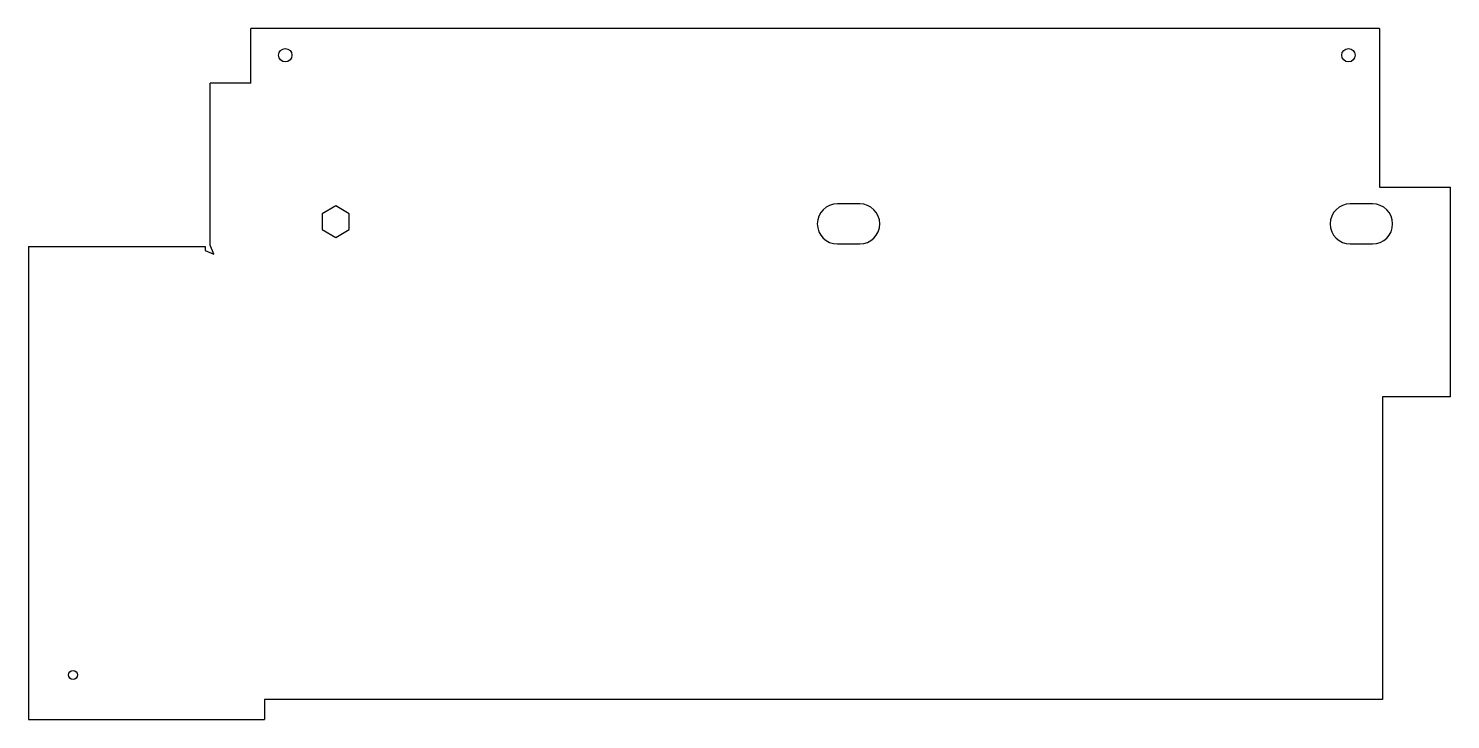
# Model space of a CAD drawing. Header units: millimetres. Extents: x 0 to 319, y 0 to 155.
import ezdxf

# ---------------------------------------------------------------- set-up
doc = ezdxf.new("R2010")
doc.units = ezdxf.units.MM

msp = doc.modelspace()

# ---------------------------------------------------------------- linework, layer by layer
at = {"color": 7, "linetype": 'Continuous', "lineweight": 25}
for p, q in [((49.9, 142.6), (49.9, 154.9)), ((303, 154.9), (49.9, 154.9)), ((303, 154.9), (303, 119.3)), ((40.74, 106.3), (40.74, 142.6)), ((49.9, 142.6), (40.74, 142.6)), ((303, 119.3), (318.9, 119.3)), ((318.9, 72.34), (318.9, 119.3)), ((68.9, 115.12), (65.85, 113.36)), ((71.95, 113.36), (68.9, 115.12)), ((186.4, 115.6), (181.4, 115.6)), ((301.4, 115.6), (296.4, 115.6)), ((65.85, 113.36), (65.85, 109.84)), ((71.95, 109.84), (71.95, 113.36)), ((65.85, 109.84), (68.9, 108.08)), ((68.9, 108.08), (71.95, 109.84)), ((0, 106), (0, 0)), ((0, 106), (39.6, 106)), ((39.6, 106), (39.6, 105.16)), ((41.6, 104.3), (40.74, 106.3)), ((181.4, 106.6), (186.4, 106.6)), ((296.4, 106.6), (301.4, 106.6)), ((39.6, 105.16), (41.6, 104.3)), ((318.9, 72.34), (303.63, 72.34)), ((303.63, 72.34), (303.63, 4.5)), ((303.63, 4.5), (52.9, 4.5)), ((52.9, 4.5), (52.9, 0)), ((0, 0), (52.9, 0))]:
    msp.add_line(p, q, dxfattribs=at)
for centre, radius in [((57.6, 148.9), 1.5), ((296, 148.9), 1.5), ((10, 10), 1)]:
    msp.add_circle(centre, radius, dxfattribs=at)
for centre, start, end in [((181.4, 111.1), 90, 270), ((186.4, 111.1), 270, 90), ((296.4, 111.1), 90, 270), ((301.4, 111.1), 270, 90)]:
    msp.add_arc(centre, 4.5, start, end, dxfattribs=at)

doc.saveas('drawing.dxf')
